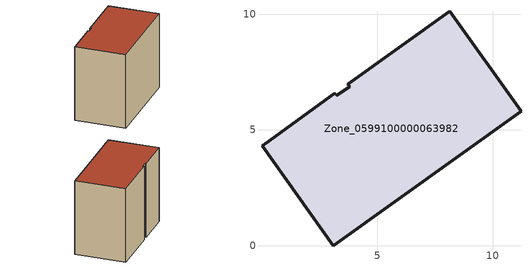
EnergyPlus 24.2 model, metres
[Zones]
Zone_0599100000063982
 floor ground (C_G): 0.01,4.31 0.16,4.41 3.17,6.59 3.25,6.5 3.8,6.87 3.72,6.98 8.13,10.12 11.21,5.8 3.09,0 z0
 wall outside (C_F): 3.09,0 11.21,5.8 8.13,10.12 3.72,6.98 3.8,6.87 3.25,6.5 3.17,6.59 0.16,4.41 0.01,4.31 3.09,0 z0:7.96
 roof outside (C_R): 0.16,4.41 0.01,4.31 3.09,0 11.21,5.8 8.13,10.12 3.72,6.98 3.8,6.87 3.25,6.5 3.17,6.59 z7.96
[BUILDING]
Pand.0599100000063982: North Axis=0; Terrain=City; Loads Convergence Tolerance Value=0.04; Temperature Convergence Tolerance Value=0.4; Solar Distribution=FullExterior; Maximum Number of Warmup Days=25; Minimum Number of Warmup Days=1
[Site:Location]
Rotterdam.The.Hague.AP_ZH_NLD Design_Conditions: Latitude=51.96; Longitude=4.45; Time Zone=1; Elevation=-4.5
[SITE:GROUNDTEMPERATURE:BUILDINGSURFACE]
18, 18, 18, 18, 18, 18, 18, 18, 18, 18, 18, 18
[MATERIAL] Thermal Absorptance=0.9; Solar Absorptance=0.7; Visible Absorptance=0.7
Name | Roughness | Thickness | Conductivity | Density | Specific Heat
G.TC.1975-1991 | MediumSmooth | 0.15 | 0.288461 | 540 | 1210
F.TC.1975-1991 | Rough | 0.3 | 0.230769 | 1920 | 840
R.TC.1975-1991 | MediumRough | 0.2 | 0.153846 | 1500 | 1000
[CONSTRUCTION]
C_G: G.TC.1975-1991
C_F: F.TC.1975-1991
C_R: R.TC.1975-1991
[ZONE]
Zone_0599100000063982: Type=1; Multiplier=1; Ceiling Height=Autocalculate; Volume=Autocalculate; Floor Area=autocalculate; Part of Total Floor Area=Yes
[ZONEINFILTRATION:DESIGNFLOWRATE]
Infil_Zone_0599100000063982: Zone or ZoneList or Space or SpaceList=Zone_0599100000063982; Schedule=AlwaysOn; Design Flow Rate Calculation Method=Flow/Area; Flow Rate per Floor Area=0.003; Constant Term Coefficient=1; Temperature Term Coefficient=0; Velocity Term Coefficient=0; Velocity Squared Term Coefficient=0
[HVACTEMPLATE:ZONE:IDEALLOADSAIRSYSTEM]
Zone_0599100000063982: Maximum Heating Supply Air Temperature=50; Minimum Cooling Supply Air Temperature=13; Maximum Heating Supply Air Humidity Ratio=0.0156; Minimum Cooling Supply Air Humidity Ratio=0.0077; Heating Limit=NoLimit; Cooling Limit=NoLimit; Dehumidification Control Type=ConstantSensibleHeatRatio; Cooling Sensible Heat Ratio=0.7; Dehumidification Setpoint=60; Humidification Control Type=None; Humidification Setpoint=30; Outdoor Air Method=None; Outdoor Air Flow Rate per Person=0.00944; Outdoor Air Flow Rate per Zone Floor Area=0; Outdoor Air Flow Rate per Zone=0; Demand Controlled Ventilation Type=None; Outdoor Air Economizer Type=NoEconomizer; Heat Recovery Type=None; Sensible Heat Recovery Effectiveness=0.7; Latent Heat Recovery Effectiveness=0.65
[ZONECONTROL:THERMOSTAT]
ThermostatControl_Zone_0599100000063982: Zone or ZoneList=Zone_0599100000063982; Control Type Schedule=DualSetpointControlType; Control 1=Thermostat_Zone_0599100000063982; Temperature Difference Between Cutout And Setpoint=0
[THERMOSTATSETPOINT:DUALSETPOINT]
Thermostat_Zone_0599100000063982: Heating Setpoint Temperature Schedule=HeatingSetpoint_Zone_0599100000063982; Cooling Setpoint Temperature Schedule=CoolingSetpoint_Zone_0599100000063982
[SCHEDULE:COMPACT]
HeatingSetpoint_Zone_0599100000063982: Through: 12/31, For: AllDays, Until: 24:00, 21
CoolingSetpoint_Zone_0599100000063982: Through: 12/31, For: AllDays, Until: 24:00, 24
DualSetpointControlType: Through: 12/31, For: AllDays, Until: 24:00, 4
AlwaysOn: Through: 12/31, For: AllDays, Until: 24:00, 1
